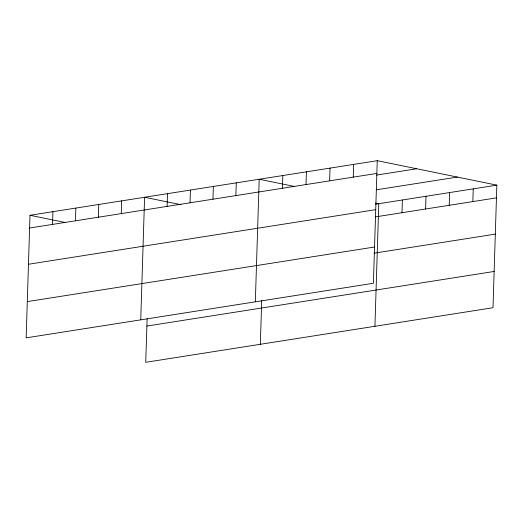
<?xml version="1.0" encoding="UTF-8"?>
<svg xmlns="http://www.w3.org/2000/svg" width="523" height="523" viewBox="0 0 523 523"><rect width="100%" height="100%" fill="white"/><g stroke="black" fill="none" stroke-linecap="round" stroke-linejoin="round"><path stroke-width="0.78" d="M377.26 160.692L30.001 215.28L26.15 337.858L373.409 283.27L377.26 160.692L496.85 185.142L492.999 307.72L145.74 362.308L147.113 318.749M52.522 224.413L52.921 211.678M75.443 220.811L75.842 208.076M98.357 217.202L98.762 204.473M121.277 213.6L121.676 200.871M140.746 319.841L144.596 197.269L180.906 204.689M167.118 206.395L167.517 193.667M190.032 202.793L190.437 190.065M212.953 199.191L213.351 186.463M235.873 195.589L236.272 182.86M255.342 301.83L259.192 179.252L294.711 186.515M260.336 344.291L261.703 300.738M282.407 188.273L282.806 175.545M306.02 184.56L306.419 171.832M329.634 180.847L330.033 168.118M353.247 177.134L353.646 164.405M374.932 326.28L378.783 203.702L375.625 203.055M401.997 212.724L402.396 199.989M425.611 209.01L426.01 196.282M449.224 205.297L449.623 192.569M472.838 201.584L473.237 188.855M29.602 228.015L376.861 173.427M376.58 175.074L416.726 168.759M376.312 189.816L457.383 177.075M375.619 204.199L496.85 185.142M28.464 264.259L375.717 209.671M375.22 216.927L496.451 197.871M27.288 301.608L374.546 247.019M374.082 253.178L495.314 234.121M146.878 326.058L494.137 271.47M30.001 215.28L65.519 222.543"/></g></svg>
